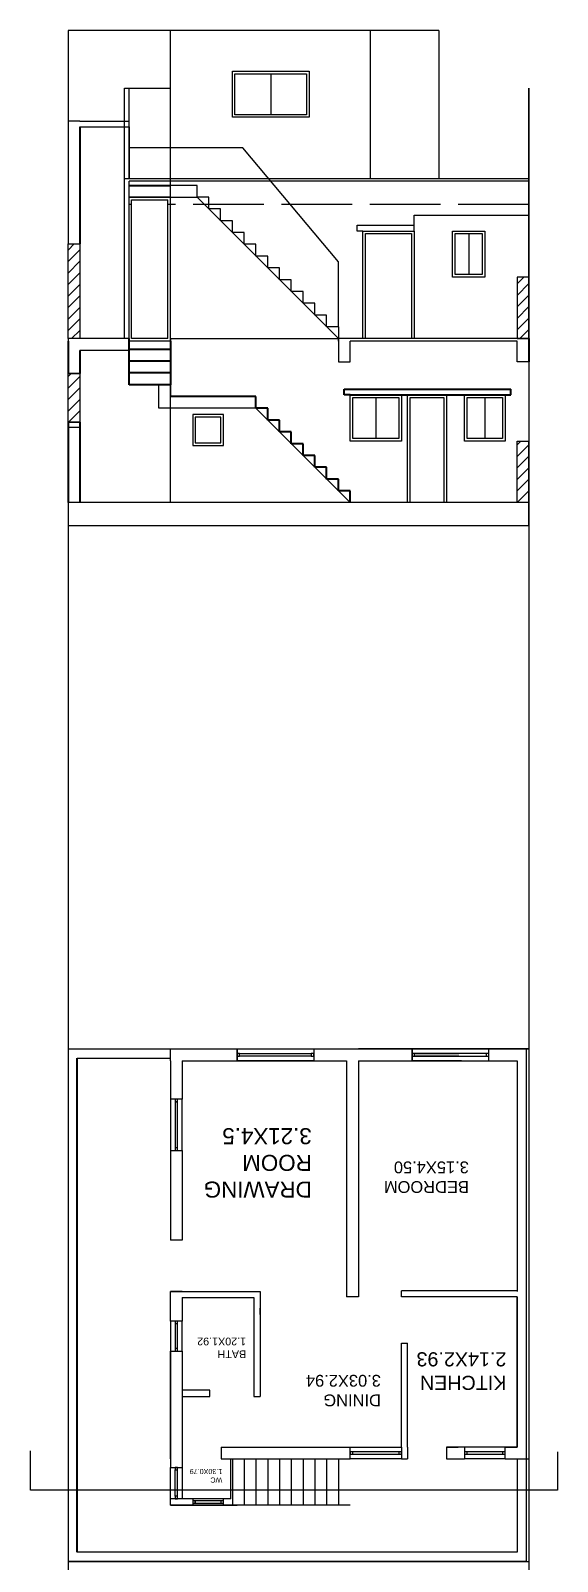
# Model space of a CAD drawing. Header units: metres. Extents: x 1916 to 2048, y 881 to 949.
# Drawn here: x 1916.01 to 1926.3, y 918.14 to 948.01 of the extents above; entities that cross this region are included whole.
import ezdxf

# ---------------------------------------------------------------- set-up
doc = ezdxf.new("R2010")
doc.units = ezdxf.units.M
doc.linetypes.add('ACAD_ISO02W100', pattern=[15, 12, -3])
for name, color, linetype in [('0.18', 4, 'Continuous'), ('DIL', 7, 'Continuous'), ('door', 211, 'Continuous'), ('Layer1', 1, 'Continuous'), ('WINDOWS', 5, 'Continuous')]:
    doc.layers.add(name, color=color, linetype=linetype)
doc.styles.get("Standard").update_dxf_attribs({"font": 'arial.ttf'})

msp = doc.modelspace()

# ---------------------------------------------------------------- hatches: boundary and pattern name
h = msp.add_hatch()
h.set_pattern_fill('ANSI31', color=256, scale=0.05)
h.paths.add_polyline_path([(1916.74, 943.849), (1916.97, 943.849), (1916.97, 942.002), (1916.74, 942.002)])
h = msp.add_hatch()
h.set_pattern_fill('ANSI31', color=256, scale=0.05)
h.paths.add_polyline_path([(1916.74, 943.849), (1916.97, 943.849), (1916.97, 942.002), (1916.74, 942.002)])
h = msp.add_hatch()
h.set_pattern_fill('ANSI31', color=256, scale=0.05)
h.paths.add_polyline_path([(1925.74, 943.202), (1925.51, 943.202), (1925.51, 942.002), (1925.74, 942.002)])
h = msp.add_hatch()
h.set_pattern_fill('ANSI31', color=256, scale=0.05)
h.paths.add_polyline_path([(1916.74, 941.319), (1916.97, 941.319), (1916.97, 940.371), (1916.74, 940.371)])
h = msp.add_hatch()
h.set_pattern_fill('ANSI31', color=256, scale=0.05)
h.paths.add_polyline_path([(1925.51, 938.802), (1925.51, 940.002), (1925.74, 940.002), (1925.74, 938.802)])

# ---------------------------------------------------------------- linework, layer by layer
for p, q in [((1916.74, 948.012), (1916.74, 943.849)), ((1923.98, 948.012), (1916.74, 948.012)), ((1918.74, 938.802), (1918.74, 948.012)), ((1923.98, 948.012), (1923.98, 945.122)), ((1917.84, 942.002), (1917.84, 946.891)), ((1917.84, 946.891), (1918.74, 946.891)), ((1917.93, 945.122), (1917.93, 946.891)), ((1925.74, 945.122), (1925.74, 946.891)), ((1916.97, 946.247), (1916.74, 946.247)), ((1916.97, 946.247), (1917.93, 946.247)), ((1916.97, 946.132), (1917.93, 946.132)), ((1917.93, 946.132), (1917.93, 945.726)), ((1920.156, 945.726), (1917.93, 945.726)), ((1922.02, 943.502), (1920.156, 945.726)), ((1925.74, 945.122), (1917.93, 945.122)), ((1925.74, 945.072), (1917.93, 945.072)), ((1925.74, 942.002), (1925.74, 945.122)), ((1917.93, 942.002), (1917.93, 944.762)), ((1917.98, 942.002), (1917.98, 944.712)), ((1923.501, 944.217), (1923.501, 944.412)), ((1923.501, 944.412), (1925.74, 944.412)), ((1922.386, 944.102), (1922.386, 944.217)), ((1922.386, 944.217), (1923.501, 944.217)), ((1922.501, 944.102), (1922.386, 944.102)), ((1923.501, 944.102), (1923.501, 944.217)), ((1916.74, 943.849), (1916.97, 943.849)), ((1922.02, 942.232), (1922.02, 943.502)), ((1917.93, 942.002), (1916.74, 942.002)), ((1916.74, 942.002), (1916.74, 941.319)), ((1918.74, 941.952), (1917.93, 941.952)), ((1918.69, 942.002), (1917.98, 942.002)), ((1918.74, 942.002), (1922.02, 942.002)), ((1925.74, 942.002), (1922.02, 942.002)), ((1922.02, 941.952), (1922.02, 942.002)), ((1922.02, 942.002), (1922.02, 941.552)), ((1925.51, 941.952), (1922.25, 941.952)), ((1922.25, 941.552), (1922.25, 941.952)), ((1925.51, 941.552), (1925.51, 941.952)), ((1917.93, 941.772), (1916.97, 941.772)), ((1916.97, 941.319), (1916.74, 941.319)), ((1922.02, 941.552), (1922.25, 941.552)), ((1922.02, 941.552), (1922.25, 941.552)), ((1925.74, 941.552), (1925.51, 941.552)), ((1924.13, 940.902), (1923.37, 940.902)), ((1925.277, 940.902), (1924.487, 940.902)), ((1916.74, 940.371), (1916.97, 940.371)), ((1916.74, 940.271), (1916.97, 940.271)), ((1925.277, 940.002), (1924.487, 940.002)), ((1925.74, 938.802), (1925.74, 940.002)), ((1925.74, 938.802), (1916.74, 938.802)), ((1916.74, 938.802), (1916.74, 938.352)), ((1925.74, 938.352), (1925.74, 938.802)), ((1916.74, 938.352), (1925.74, 938.352)), ((1916.74, 928.14), (1920.04, 928.14)), ((1918.74, 927.91), (1918.74, 928.14)), ((1921.11, 928.14), (1923.46, 928.14)), ((1923.46, 928.14), (1922.41, 928.14)), ((1924.424, 928.14), (1925.74, 928.14)), ((1925.56, 928.14), (1924.424, 928.14)), ((1925.74, 928.14), (1925.56, 928.14)), ((1925.74, 928.14), (1925.74, 920.14)), ((1916.92, 927.96), (1918.74, 927.96)), ((1918.74, 927.91), (1918.74, 927.161)), ((1918.74, 927.91), (1918.74, 927.161)), ((1918.97, 927.91), (1920.04, 927.91)), ((1918.97, 927.91), (1918.97, 927.161)), ((1918.97, 927.91), (1918.97, 927.161)), ((1921.11, 927.91), (1922.18, 927.91)), ((1922.18, 927.91), (1922.18, 923.3)), ((1922.41, 927.91), (1923.46, 927.91)), ((1922.41, 927.91), (1922.41, 923.3)), ((1924.424, 927.91), (1925.51, 927.91)), ((1925.51, 927.91), (1925.51, 923.42)), ((1925.51, 927.91), (1925.51, 923.41)), ((1918.74, 926.16), (1918.74, 924.41)), ((1918.74, 926.16), (1918.74, 924.41)), ((1918.97, 926.16), (1918.97, 924.41)), ((1918.97, 926.16), (1918.97, 924.41)), ((1918.97, 924.41), (1918.74, 924.41)), ((1918.74, 922.83), (1918.74, 923.41)), ((1918.74, 923.41), (1920.49, 923.41)), ((1918.97, 923.41), (1918.74, 923.41)), ((1920.49, 923.41), (1920.49, 921.36)), ((1925.51, 923.42), (1923.25, 923.42)), ((1923.25, 923.3), (1923.25, 923.42)), ((1918.97, 923.29), (1918.97, 922.83)), ((1918.97, 923.29), (1920.37, 923.29)), ((1920.37, 923.29), (1920.37, 921.36)), ((1920.49, 922.96), (1920.49, 923.08)), ((1922.41, 923.3), (1922.18, 923.3)), ((1925.51, 923.3), (1923.25, 923.3)), ((1925.51, 923.3), (1925.51, 920.37)), ((1925.51, 920.37), (1925.51, 923.3)), ((1918.74, 922.243), (1918.74, 920.14)), ((1918.74, 920.14), (1918.74, 922.243)), ((1918.97, 922.243), (1918.97, 920.37)), ((1923.25, 920.37), (1923.25, 922.4)), ((1923.25, 922.4), (1923.37, 922.4)), ((1923.37, 920.37), (1923.37, 922.4)), ((1919.506, 921.48), (1918.97, 921.48)), ((1918.97, 921.36), (1919.506, 921.36)), ((1919.506, 921.36), (1919.506, 921.48)), ((1920.37, 921.36), (1920.49, 921.36)), ((1918.97, 920.37), (1918.97, 920.14)), ((1919.73, 920.37), (1922.25, 920.37)), ((1919.73, 920.37), (1919.73, 920.14)), ((1923.37, 920.37), (1923.37, 920.14)), ((1924.13, 920.37), (1924.36, 920.37)), ((1924.487, 920.37), (1924.13, 920.37)), ((1924.13, 920.37), (1924.13, 920.14)), ((1925.277, 920.37), (1925.51, 920.37)), ((1925.51, 920.37), (1925.277, 920.37)), ((1918.74, 920.14), (1918.74, 919.974)), ((1918.97, 920.14), (1918.97, 920.14)), ((1918.97, 920.14), (1918.97, 919.974)), ((1919.73, 920.14), (1922.25, 920.14)), ((1919.92, 919.36), (1919.92, 920.14)), ((1919.95, 920.14), (1919.95, 919.24)), ((1920.18, 920.14), (1920.18, 919.24)), ((1920.41, 920.14), (1920.41, 919.24)), ((1920.64, 920.14), (1920.64, 919.24)), ((1920.87, 920.14), (1920.87, 919.24)), ((1921.1, 920.14), (1921.1, 919.24)), ((1921.33, 920.14), (1921.33, 919.24)), ((1921.56, 920.14), (1921.56, 919.24)), ((1921.79, 920.14), (1921.79, 919.24)), ((1922.02, 920.14), (1922.02, 919.24)), ((1923.25, 920.14), (1923.37, 920.14)), ((1924.13, 920.14), (1924.487, 920.14)), ((1925.277, 920.14), (1925.74, 920.14)), ((1925.51, 920.14), (1925.51, 918.32)), ((1925.69, 920.14), (1925.69, 918.14)), ((1918.74, 919.24), (1918.74, 919.41)), ((1918.74, 919.24), (1920.04, 919.24)), ((1922.25, 919.24), (1918.74, 919.24)), ((1918.88, 919.36), (1918.83, 919.36)), ((1919.92, 919.36), (1918.97, 919.36)), ((1925.51, 918.32), (1916.92, 918.32)), ((1925.69, 918.14), (1916.74, 918.14)), ((1916.74, 918.14), (1925.74, 918.14))]:
    msp.add_line(p, q)
at = {"lineweight": 40}
for p, q in [((1916.97, 946.132), (1916.97, 943.849)), ((1916.74, 941.952), (1916.74, 941.319)), ((1925.74, 942.002), (1925.74, 941.552)), ((1916.97, 941.772), (1916.97, 941.319)), ((1922.135, 940.902), (1922.135, 941.017)), ((1922.135, 941.017), (1925.392, 941.017)), ((1925.392, 940.902), (1925.392, 941.017)), ((1922.25, 940.902), (1922.135, 940.902)), ((1922.25, 940.902), (1925.277, 940.902)), ((1925.277, 940.902), (1925.392, 940.902)), ((1916.74, 940.371), (1916.74, 938.802)), ((1916.97, 940.371), (1916.97, 938.802))]:
    msp.add_line(p, q, dxfattribs=at)
at = {"color": 1}
for p, q in [((1918.74, 944.762), (1917.93, 944.762)), ((1917.93, 944.762), (1918.74, 944.762)), ((1918.74, 942.002), (1918.74, 940.872)), ((1918.51, 940.642), (1918.51, 941.102)), ((1920.41, 940.642), (1918.51, 940.642)), ((1922.25, 938.802), (1920.41, 940.642))]:
    msp.add_line(p, q, dxfattribs=at)
at = {"color": 0}
for p, q in [((1917.93, 944.762), (1918.74, 944.762)), ((1917.98, 944.712), (1918.69, 944.712))]:
    msp.add_line(p, q, dxfattribs=at)
at = {"linetype": 'ACAD_ISO02W100', "ltscale": 0.115}
for p, q in [((1917.98, 944.622), (1917.93, 944.622)), ((1925.74, 944.622), (1918.69, 944.622))]:
    msp.add_line(p, q, dxfattribs=at)
at = {"color": 1, "lineweight": 40}
for p, q in [((1917.93, 941.102), (1917.93, 942.002)), ((1918.74, 941.952), (1918.74, 941.102)), ((1918.74, 941.792), (1917.93, 941.792)), ((1918.74, 941.562), (1917.93, 941.562)), ((1918.74, 941.332), (1917.93, 941.332)), ((1918.74, 941.102), (1917.93, 941.102)), ((1918.74, 941.102), (1917.93, 941.102))]:
    msp.add_line(p, q, dxfattribs=at)
for p in [(1925.74, 946.891), (1916.74, 940.371)]:
    msp.add_ray(p, (0, -1))
msp.add_lwpolyline([(1917.93, 944.992), (1918.74, 944.992)], dxfattribs=at)
for points in [[(1916.74, 943.849), (1916.97, 943.849), (1916.97, 942.002), (1916.74, 942.002)], [(1925.74, 943.202), (1925.51, 943.202), (1925.51, 942.002), (1925.74, 942.002)], [(1916.74, 941.319), (1916.97, 941.319), (1916.97, 940.371), (1916.74, 940.371)], [(1925.51, 938.802), (1925.51, 940.002), (1925.74, 940.002), (1925.74, 938.802)]]:
    msp.add_lwpolyline(points, close=True)
at = {"linetype": 'ACAD_ISO02W100'}
msp.add_lwpolyline([(1926.299, 920.279), (1926.299, 919.529), (1916.007, 919.529), (1916.007, 920.3)], dxfattribs=at)
at = {"layer": '0.18', "color": 0}
for p, q in [((1918.69, 942.002), (1918.69, 944.712)), ((1918.74, 942.002), (1918.74, 944.762))]:
    msp.add_line(p, q, dxfattribs=at)
at = {"layer": '0.18', "color": 242, "lineweight": 40, "true_color": 0xcd2027}
for p, q in [((1919.95, 940.872), (1918.74, 940.872)), ((1920.41, 940.872), (1919.95, 940.872)), ((1920.41, 940.642), (1920.41, 940.872)), ((1920.64, 940.642), (1920.41, 940.642)), ((1920.64, 940.412), (1920.64, 940.642)), ((1920.87, 940.412), (1920.64, 940.412)), ((1920.87, 940.182), (1920.87, 940.412)), ((1921.1, 940.182), (1920.87, 940.182)), ((1921.1, 939.952), (1921.1, 940.182)), ((1921.33, 939.952), (1921.1, 939.952)), ((1921.33, 939.722), (1921.33, 939.952)), ((1921.56, 939.722), (1921.33, 939.722)), ((1921.56, 939.492), (1921.56, 939.722)), ((1921.79, 939.492), (1921.56, 939.492)), ((1921.79, 939.262), (1921.79, 939.492)), ((1922.02, 939.262), (1921.79, 939.262)), ((1922.02, 939.032), (1922.02, 939.262)), ((1922.25, 939.032), (1922.02, 939.032)), ((1922.25, 938.802), (1922.25, 939.032))]:
    msp.add_line(p, q, dxfattribs=at)
at = {"layer": '0.18', "color": 0, "lineweight": 40}
msp.add_line((1916.92, 918.32), (1916.92, 927.96), dxfattribs=at)
at = {"layer": 'DIL', "color": 5}
for p, q in [((1920.04, 927.91), (1920.04, 928.14)), ((1920.04, 928.14), (1921.11, 928.14)), ((1923.46, 927.91), (1923.46, 928.14)), ((1923.46, 928.14), (1924.424, 928.14)), ((1921.11, 927.91), (1920.04, 927.91)), ((1920.09, 928), (1920.09, 928.05)), ((1920.09, 928.05), (1921.06, 928.05)), ((1920.09, 928.05), (1921.49, 928.05)), ((1921.06, 928), (1920.09, 928)), ((1921.49, 928), (1920.09, 928)), ((1924.424, 927.91), (1923.46, 927.91)), ((1923.51, 928.05), (1924.374, 928.05)), ((1924.374, 928), (1923.51, 928)), ((1918.97, 927.161), (1918.74, 927.161)), ((1918.74, 927.161), (1918.74, 926.16)), ((1918.88, 927.111), (1918.83, 927.111)), ((1918.83, 927.111), (1918.83, 926.21)), ((1918.88, 926.21), (1918.88, 927.111)), ((1918.97, 926.16), (1918.97, 927.161)), ((1918.74, 926.16), (1918.97, 926.16)), ((1918.97, 922.83), (1918.74, 922.83)), ((1918.74, 922.83), (1918.74, 922.41)), ((1918.83, 922.78), (1918.83, 922.293)), ((1918.88, 922.293), (1918.88, 922.78)), ((1918.97, 922.243), (1918.97, 922.83)), ((1918.74, 922.41), (1918.74, 922.243)), ((1918.74, 922.243), (1918.97, 922.243)), ((1922.25, 920.14), (1922.25, 920.37)), ((1922.25, 920.37), (1923.25, 920.37)), ((1923.25, 920.37), (1923.25, 920.14)), ((1925.28, 920.37), (1924.487, 920.37)), ((1924.487, 920.37), (1924.487, 920.14)), ((1925.277, 920.14), (1925.277, 920.37)), ((1923.25, 920.14), (1922.25, 920.14)), ((1923.2, 920.28), (1922.3, 920.28)), ((1922.3, 920.23), (1923.2, 920.23)), ((1925.227, 920.28), (1924.487, 920.28)), ((1924.487, 920.23), (1925.227, 920.23)), ((1925.277, 920.14), (1925.277, 920.14)), ((1918.74, 919.36), (1918.74, 919.974)), ((1918.74, 919.974), (1918.97, 919.974)), ((1918.83, 919.41), (1918.83, 919.924)), ((1918.88, 919.41), (1918.88, 919.924)), ((1918.97, 919.974), (1918.97, 919.36)), ((1918.97, 919.36), (1918.74, 919.36))]:
    msp.add_line(p, q, dxfattribs=at)
at = {"layer": 'DIL', "color": 4}
msp.add_line((1925.69, 928.14), (1925.69, 920.14), dxfattribs=at)
at = {"layer": 'DIL', "color": 5}
for points in [[(1920.09, 928.05), (1920.04, 928.05), (1920.04, 928), (1920.09, 928)], [(1920.09, 928.05), (1920.04, 928.05), (1920.04, 928), (1920.09, 928)], [(1921.54, 928.05), (1921.49, 928.05), (1921.49, 928), (1921.54, 928)], [(1923.51, 928.05), (1923.46, 928.05), (1923.46, 928), (1923.51, 928)], [(1918.88, 927.161), (1918.83, 927.161), (1918.83, 927.111), (1918.88, 927.111)], [(1918.88, 926.21), (1918.83, 926.21), (1918.83, 926.16), (1918.88, 926.16)], [(1918.88, 922.83), (1918.83, 922.83), (1918.83, 922.78), (1918.88, 922.78)], [(1918.88, 922.293), (1918.83, 922.293), (1918.83, 922.243), (1918.88, 922.243)], [(1922.3, 920.28), (1922.25, 920.28), (1922.25, 920.23), (1922.3, 920.23)], [(1923.25, 920.28), (1923.2, 920.28), (1923.2, 920.23), (1923.25, 920.23)], [(1924.537, 920.281), (1924.487, 920.281), (1924.487, 920.231), (1924.537, 920.231)], [(1925.277, 920.28), (1925.227, 920.28), (1925.227, 920.23), (1925.277, 920.23)], [(1918.88, 919.974), (1918.83, 919.974), (1918.83, 919.924), (1918.88, 919.924)], [(1918.88, 919.41), (1918.83, 919.41), (1918.83, 919.36), (1918.88, 919.36)], [(1919.225, 919.325), (1919.175, 919.325), (1919.175, 919.275), (1919.225, 919.275)], [(1919.775, 919.325), (1919.725, 919.325), (1919.725, 919.275), (1919.775, 919.275)]]:
    msp.add_lwpolyline(points, close=True, dxfattribs=at)
at = {"layer": 'door'}
for points in [[(1922.501, 944.102), (1923.501, 944.102), (1923.501, 942.002), (1922.501, 942.002)], [(1923.37, 940.902), (1924.13, 940.902), (1924.13, 938.802), (1923.37, 938.802)]]:
    msp.add_lwpolyline(points, close=True, dxfattribs=at)
for points in [[(1922.551, 942.002), (1922.551, 944.052), (1923.451, 944.052), (1923.451, 942.002)], [(1923.42, 938.802), (1923.42, 940.852), (1924.08, 940.852), (1924.08, 938.802)]]:
    msp.add_lwpolyline(points, dxfattribs=at)
at = {"layer": 'Layer1', "color": 0}
for p, q in [((1917.93, 945.726), (1917.93, 945.122)), ((1917.93, 945.122), (1917.84, 945.122)), ((1917.93, 944.762), (1917.93, 945.072))]:
    msp.add_line(p, q, dxfattribs=at)
at = {"layer": 'Layer1'}
for p, q in [((1919.26, 944.992), (1918.74, 944.992)), ((1919.26, 944.762), (1919.26, 944.992)), ((1918.74, 944.762), (1919.26, 944.762)), ((1919.49, 944.762), (1919.26, 944.762)), ((1919.26, 944.762), (1922.02, 942.002)), ((1919.49, 944.532), (1919.49, 944.762)), ((1919.72, 944.532), (1919.49, 944.532)), ((1919.72, 944.302), (1919.72, 944.532)), ((1919.95, 944.302), (1919.72, 944.302)), ((1919.95, 944.072), (1919.95, 944.302)), ((1920.18, 944.072), (1919.95, 944.072)), ((1920.18, 943.842), (1920.18, 944.072)), ((1920.41, 943.842), (1920.18, 943.842)), ((1920.41, 943.612), (1920.41, 943.842)), ((1920.64, 943.612), (1920.41, 943.612)), ((1920.64, 943.382), (1920.64, 943.612)), ((1920.87, 943.382), (1920.64, 943.382)), ((1920.87, 943.152), (1920.87, 943.382)), ((1921.1, 943.152), (1920.87, 943.152)), ((1921.1, 942.922), (1921.1, 943.152)), ((1921.33, 942.922), (1921.1, 942.922)), ((1921.33, 942.692), (1921.33, 942.922)), ((1921.56, 942.692), (1921.33, 942.692)), ((1921.56, 942.462), (1921.56, 942.692)), ((1921.79, 942.462), (1921.56, 942.462)), ((1921.79, 942.232), (1921.79, 942.462)), ((1922.02, 942.232), (1921.79, 942.232)), ((1922.02, 942.232), (1922.02, 942.002))]:
    msp.add_line(p, q, dxfattribs=at)
at = {"layer": 'WINDOWS', "color": 0}
msp.add_line((1922.64, 948.012), (1922.64, 945.122), dxfattribs=at)
at = {"layer": 'WINDOWS'}
for p, q in [((1920.7, 947.172), (1920.7, 946.372)), ((1924.566, 944.052), (1924.566, 943.252)), ((1922.75, 940.852), (1922.75, 940.052)), ((1924.882, 940.852), (1924.882, 940.052)), ((1924.91, 928.05), (1923.51, 928.05)), ((1923.51, 928), (1924.91, 928)), ((1925.277, 920.14), (1924.487, 920.14)), ((1919.175, 919.36), (1919.175, 919.24)), ((1919.775, 919.36), (1919.175, 919.36)), ((1919.175, 919.24), (1919.775, 919.24)), ((1919.725, 919.325), (1919.225, 919.325)), ((1919.225, 919.325), (1919.225, 919.275)), ((1919.225, 919.275), (1919.725, 919.275)), ((1919.775, 919.24), (1919.775, 919.36))]:
    msp.add_line(p, q, dxfattribs=at)
for points in [[(1919.95, 947.222), (1921.45, 947.222), (1921.45, 946.322), (1919.95, 946.322)], [(1920, 947.172), (1921.4, 947.172), (1921.4, 946.372), (1920, 946.372)], [(1924.251, 944.102), (1924.88, 944.102), (1924.88, 943.202), (1924.251, 943.202)], [(1924.301, 944.052), (1924.83, 944.052), (1924.83, 943.252), (1924.301, 943.252)], [(1922.25, 940.902), (1923.25, 940.902), (1923.25, 940.002), (1922.25, 940.002)], [(1922.3, 940.852), (1923.2, 940.852), (1923.2, 940.052), (1922.3, 940.052)], [(1924.487, 940.902), (1925.277, 940.902), (1925.277, 940.002), (1924.487, 940.002)], [(1924.537, 940.852), (1925.227, 940.852), (1925.227, 940.052), (1924.537, 940.052)], [(1919.175, 939.919), (1919.775, 939.919), (1919.775, 940.519), (1919.175, 940.519)], [(1919.225, 939.969), (1919.725, 939.969), (1919.725, 940.469), (1919.225, 940.469)], [(1924.96, 928.14), (1923.46, 928.14), (1923.46, 927.91), (1924.96, 927.91)], [(1923.51, 928.05), (1923.46, 928.05), (1923.46, 928), (1923.51, 928)], [(1924.96, 928.05), (1924.91, 928.05), (1924.91, 928), (1924.96, 928)]]:
    msp.add_lwpolyline(points, close=True, dxfattribs=at)
msp.add_lwpolyline([(1920.04, 928.14), (1920.04, 927.91), (1921.54, 927.91), (1920.04, 927.91), (1920.04, 928.14), (1921.54, 928.14), (1921.54, 927.91)], dxfattribs=at)

# ---------------------------------------------------------------- texts
at = {"attachment_point": 1, "rotation": 180}
for s, width, gutter_width, heights, insert, char_height in [('DRAWING ROOM 3.21X4.5', 2.76002, 1.562, [3.522], (1921.5, 925.24), 0.3125), ('BEDROOM\\P3.15X4.50', 0.20159, 12.5, [0], (1924.569, 925.331), 0.23), ('BATH\\P1.20X1.92', 1.50805, 12.5, [0], (1920.218, 922.107), 0.15), ('KITCHEN\\P2.14X2.93', 0.0129, 1.378, [0], (1925.302, 921.487), 0.2755), ('DINING\\P3.03X2.94', 2.44494, 12.5, [0], (1922.851, 921.167), 0.23), ('WC\\P1.30X0.79', 0.23, 12.5, [0], (1919.753, 919.677), 0.1)]:
    msp.add_mtext_dynamic_manual_height_columns(s, width=width, gutter_width=gutter_width, heights=heights, dxfattribs=dict(at, insert=insert, char_height=char_height))

doc.saveas('drawing.dxf')
